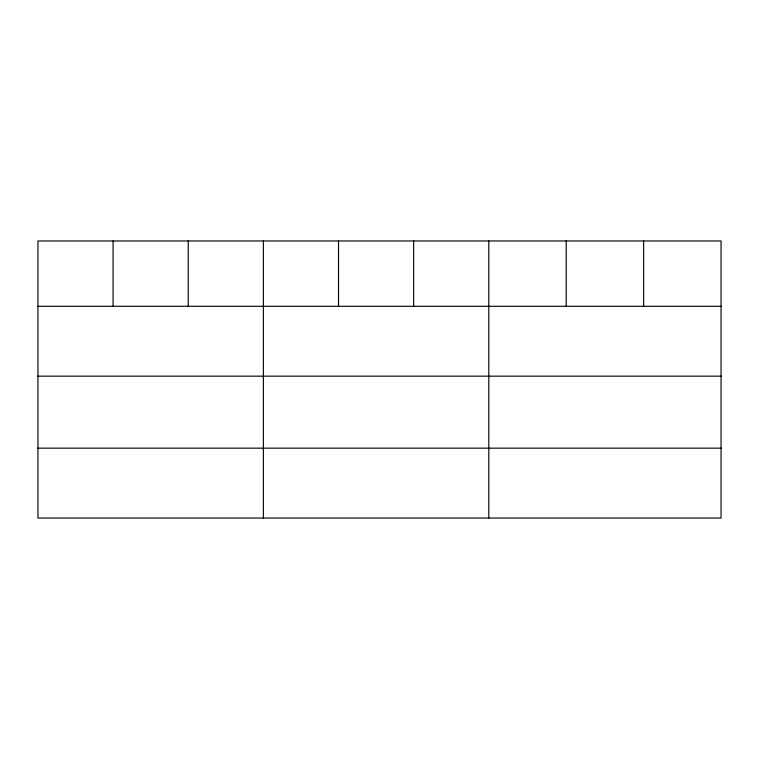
<?xml version="1.0" encoding="UTF-8"?>
<svg xmlns="http://www.w3.org/2000/svg" width="759" height="759" viewBox="0 0 759 759"><rect width="100%" height="100%" fill="white"/><g stroke="black" fill="none" stroke-linecap="round" stroke-linejoin="round"><path stroke-width="1.14" d="M721.05 376.16L721.05 240.964L37.95 240.964L37.95 518.036L721.05 518.036L721.05 376.16L37.95 376.16M37.95 306.285L721.05 306.285M37.95 448.161L721.05 448.161M643.632 240.964L643.632 306.285M566.214 240.964L566.214 306.285M488.796 240.964L488.796 518.036M413.655 240.964L413.655 306.285M338.514 240.964L338.514 306.285M263.373 240.964L263.373 518.036M188.232 240.964L188.232 306.285M113.091 240.964L113.091 306.285"/></g></svg>
